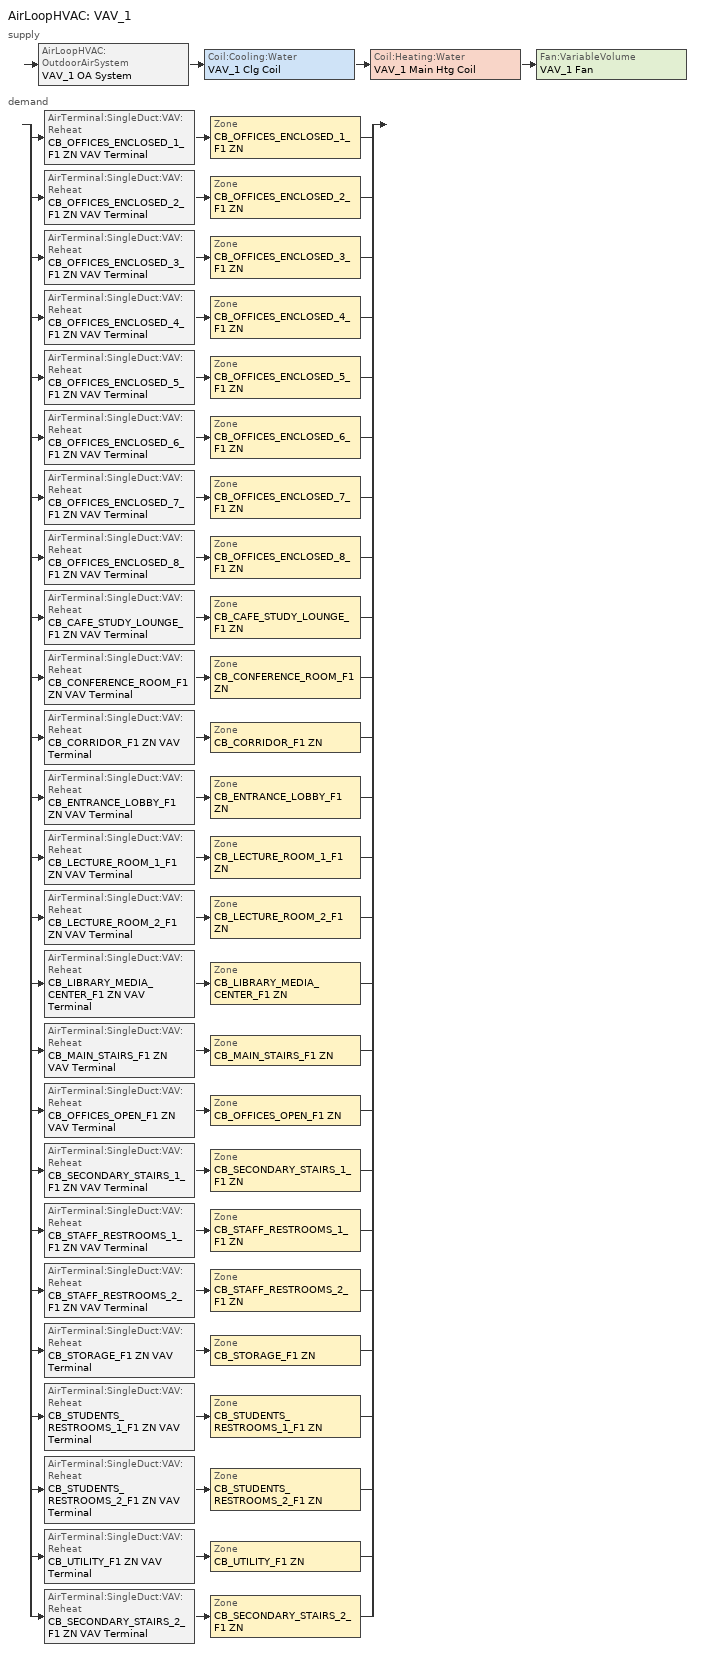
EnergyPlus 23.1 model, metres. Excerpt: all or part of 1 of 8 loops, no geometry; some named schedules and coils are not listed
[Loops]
AirLoopHVAC 'VAV_1'
 supply: AirLoopHVAC:OutdoorAirSystem 'VAV_1 OA System' > Coil:Cooling:Water 'VAV_1 Clg Coil' > Coil:Heating:Water 'VAV_1 Main Htg Coil' > Fan:VariableVolume 'VAV_1 Fan'
 demand: split
  | AirTerminal:SingleDuct:VAV:Reheat 'CB_OFFICES_ENCLOSED_1_F1 ZN VAV Terminal' > Zone 'CB_OFFICES_ENCLOSED_1_F1 ZN'
  | AirTerminal:SingleDuct:VAV:Reheat 'CB_OFFICES_ENCLOSED_2_F1 ZN VAV Terminal' > Zone 'CB_OFFICES_ENCLOSED_2_F1 ZN'
  | AirTerminal:SingleDuct:VAV:Reheat 'CB_OFFICES_ENCLOSED_3_F1 ZN VAV Terminal' > Zone 'CB_OFFICES_ENCLOSED_3_F1 ZN'
  | AirTerminal:SingleDuct:VAV:Reheat 'CB_OFFICES_ENCLOSED_4_F1 ZN VAV Terminal' > Zone 'CB_OFFICES_ENCLOSED_4_F1 ZN'
  | AirTerminal:SingleDuct:VAV:Reheat 'CB_OFFICES_ENCLOSED_5_F1 ZN VAV Terminal' > Zone 'CB_OFFICES_ENCLOSED_5_F1 ZN'
  | AirTerminal:SingleDuct:VAV:Reheat 'CB_OFFICES_ENCLOSED_6_F1 ZN VAV Terminal' > Zone 'CB_OFFICES_ENCLOSED_6_F1 ZN'
  | AirTerminal:SingleDuct:VAV:Reheat 'CB_OFFICES_ENCLOSED_7_F1 ZN VAV Terminal' > Zone 'CB_OFFICES_ENCLOSED_7_F1 ZN'
  | AirTerminal:SingleDuct:VAV:Reheat 'CB_OFFICES_ENCLOSED_8_F1 ZN VAV Terminal' > Zone 'CB_OFFICES_ENCLOSED_8_F1 ZN'
  | AirTerminal:SingleDuct:VAV:Reheat 'CB_CAFE_STUDY_LOUNGE_F1 ZN VAV Terminal' > Zone 'CB_CAFE_STUDY_LOUNGE_F1 ZN'
  | AirTerminal:SingleDuct:VAV:Reheat 'CB_CONFERENCE_ROOM_F1 ZN VAV Terminal' > Zone 'CB_CONFERENCE_ROOM_F1 ZN'
  | AirTerminal:SingleDuct:VAV:Reheat 'CB_CORRIDOR_F1 ZN VAV Terminal' > Zone 'CB_CORRIDOR_F1 ZN'
  | AirTerminal:SingleDuct:VAV:Reheat 'CB_ENTRANCE_LOBBY_F1 ZN VAV Terminal' > Zone 'CB_ENTRANCE_LOBBY_F1 ZN'
  | AirTerminal:SingleDuct:VAV:Reheat 'CB_LECTURE_ROOM_1_F1 ZN VAV Terminal' > Zone 'CB_LECTURE_ROOM_1_F1 ZN'
  | AirTerminal:SingleDuct:VAV:Reheat 'CB_LECTURE_ROOM_2_F1 ZN VAV Terminal' > Zone 'CB_LECTURE_ROOM_2_F1 ZN'
  | AirTerminal:SingleDuct:VAV:Reheat 'CB_LIBRARY_MEDIA_CENTER_F1 ZN VAV Terminal' > Zone 'CB_LIBRARY_MEDIA_CENTER_F1 ZN'
  | AirTerminal:SingleDuct:VAV:Reheat 'CB_MAIN_STAIRS_F1 ZN VAV Terminal' > Zone 'CB_MAIN_STAIRS_F1 ZN'
  | AirTerminal:SingleDuct:VAV:Reheat 'CB_OFFICES_OPEN_F1 ZN VAV Terminal' > Zone 'CB_OFFICES_OPEN_F1 ZN'
  | AirTerminal:SingleDuct:VAV:Reheat 'CB_SECONDARY_STAIRS_1_F1 ZN VAV Terminal' > Zone 'CB_SECONDARY_STAIRS_1_F1 ZN'
  | AirTerminal:SingleDuct:VAV:Reheat 'CB_STAFF_RESTROOMS_1_F1 ZN VAV Terminal' > Zone 'CB_STAFF_RESTROOMS_1_F1 ZN'
  | AirTerminal:SingleDuct:VAV:Reheat 'CB_STAFF_RESTROOMS_2_F1 ZN VAV Terminal' > Zone 'CB_STAFF_RESTROOMS_2_F1 ZN'
  | AirTerminal:SingleDuct:VAV:Reheat 'CB_STORAGE_F1 ZN VAV Terminal' > Zone 'CB_STORAGE_F1 ZN'
  | AirTerminal:SingleDuct:VAV:Reheat 'CB_STUDENTS_RESTROOMS_1_F1 ZN VAV Terminal' > Zone 'CB_STUDENTS_RESTROOMS_1_F1 ZN'
  | AirTerminal:SingleDuct:VAV:Reheat 'CB_STUDENTS_RESTROOMS_2_F1 ZN VAV Terminal' > Zone 'CB_STUDENTS_RESTROOMS_2_F1 ZN'
  | AirTerminal:SingleDuct:VAV:Reheat 'CB_UTILITY_F1 ZN VAV Terminal' > Zone 'CB_UTILITY_F1 ZN'
  | AirTerminal:SingleDuct:VAV:Reheat 'CB_SECONDARY_STAIRS_2_F1 ZN VAV Terminal' > Zone 'CB_SECONDARY_STAIRS_2_F1 ZN'
[ZoneControl:Thermostat] Temperature Difference Between Cutout And Setpoint {deltaC}=0
Name | Zone or ZoneList | Control Type Schedule | Control 1
CB_CAFE_STUDY_LOUNGE_F1 ZN Thermostat | CB_CAFE_STUDY_LOUNGE_F1 ZN | CB_CAFE_STUDY_LOUNGE_F1 ZN Thermostat Schedule | College - Lounge Thermostat 1
CB_CONFERENCE_ROOM_F1 ZN Thermostat | CB_CONFERENCE_ROOM_F1 ZN | CB_CONFERENCE_ROOM_F1 ZN Thermostat Schedule | College - Conference Thermostat 1
CB_CORRIDOR_F1 ZN Thermostat | CB_CORRIDOR_F1 ZN | CB_CORRIDOR_F1 ZN Thermostat Schedule | College - Corridor Thermostat 3
CB_ENTRANCE_LOBBY_F1 ZN Thermostat | CB_ENTRANCE_LOBBY_F1 ZN | CB_ENTRANCE_LOBBY_F1 ZN Thermostat Schedule | College - Entrance Lobby Thermostat 1
CB_LECTURE_ROOM_1_F1 ZN Thermostat | CB_LECTURE_ROOM_1_F1 ZN | CB_LECTURE_ROOM_1_F1 ZN Thermostat Schedule | College - Lecture Hall Thermostat 1
CB_LECTURE_ROOM_2_F1 ZN Thermostat | CB_LECTURE_ROOM_2_F1 ZN | CB_LECTURE_ROOM_2_F1 ZN Thermostat Schedule | College - Classroom Thermostat 23
CB_LIBRARY_MEDIA_CENTER_F1 ZN Thermostat | CB_LIBRARY_MEDIA_CENTER_F1 ZN | CB_LIBRARY_MEDIA_CENTER_F1 ZN Thermostat Schedule | College - Media Center Thermostat 1
CB_MAIN_STAIRS_F1 ZN Thermostat | CB_MAIN_STAIRS_F1 ZN | CB_MAIN_STAIRS_F1 ZN Thermostat Schedule | College - Stairs Thermostat 1
CB_OFFICES_ENCLOSED_1_F1 ZN Thermostat | CB_OFFICES_ENCLOSED_1_F1 ZN | CB_OFFICES_ENCLOSED_1_F1 ZN Thermostat Schedule | College - Office Thermostat 25
CB_OFFICES_ENCLOSED_2_F1 ZN Thermostat | CB_OFFICES_ENCLOSED_2_F1 ZN | CB_OFFICES_ENCLOSED_2_F1 ZN Thermostat Schedule | College - Office Thermostat 26
CB_OFFICES_ENCLOSED_3_F1 ZN Thermostat | CB_OFFICES_ENCLOSED_3_F1 ZN | CB_OFFICES_ENCLOSED_3_F1 ZN Thermostat Schedule | College - Office Thermostat 27
CB_OFFICES_ENCLOSED_4_F1 ZN Thermostat | CB_OFFICES_ENCLOSED_4_F1 ZN | CB_OFFICES_ENCLOSED_4_F1 ZN Thermostat Schedule | College - Office Thermostat 28
CB_OFFICES_ENCLOSED_5_F1 ZN Thermostat | CB_OFFICES_ENCLOSED_5_F1 ZN | CB_OFFICES_ENCLOSED_5_F1 ZN Thermostat Schedule | College - Office Thermostat 29
CB_OFFICES_ENCLOSED_6_F1 ZN Thermostat | CB_OFFICES_ENCLOSED_6_F1 ZN | CB_OFFICES_ENCLOSED_6_F1 ZN Thermostat Schedule | College - Office Thermostat 30
CB_OFFICES_ENCLOSED_7_F1 ZN Thermostat | CB_OFFICES_ENCLOSED_7_F1 ZN | CB_OFFICES_ENCLOSED_7_F1 ZN Thermostat Schedule | College - Office Thermostat 31
CB_OFFICES_ENCLOSED_8_F1 ZN Thermostat | CB_OFFICES_ENCLOSED_8_F1 ZN | CB_OFFICES_ENCLOSED_8_F1 ZN Thermostat Schedule | College - Office Thermostat 32
CB_OFFICES_OPEN_F1 ZN Thermostat | CB_OFFICES_OPEN_F1 ZN | CB_OFFICES_OPEN_F1 ZN Thermostat Schedule | College - Office Thermostat 33
CB_SECONDARY_STAIRS_1_F1 ZN Thermostat | CB_SECONDARY_STAIRS_1_F1 ZN | CB_SECONDARY_STAIRS_1_F1 ZN Thermostat Schedule | College - Stairs Thermostat 5
CB_SECONDARY_STAIRS_2_F1 ZN Thermostat | CB_SECONDARY_STAIRS_2_F1 ZN | CB_SECONDARY_STAIRS_2_F1 ZN Thermostat Schedule | College - Stairs Thermostat 9
CB_STAFF_RESTROOMS_1_F1 ZN Thermostat | CB_STAFF_RESTROOMS_1_F1 ZN | CB_STAFF_RESTROOMS_1_F1 ZN Thermostat Schedule | College - Restroom Thermostat 7
CB_STAFF_RESTROOMS_2_F1 ZN Thermostat | CB_STAFF_RESTROOMS_2_F1 ZN | CB_STAFF_RESTROOMS_2_F1 ZN Thermostat Schedule | College - Restroom Thermostat 8
CB_STORAGE_F1 ZN Thermostat | CB_STORAGE_F1 ZN | CB_STORAGE_F1 ZN Thermostat Schedule | College - Storage Thermostat 1
CB_STUDENTS_RESTROOMS_1_F1 ZN Thermostat | CB_STUDENTS_RESTROOMS_1_F1 ZN | CB_STUDENTS_RESTROOMS_1_F1 ZN Thermostat Schedule | College - Restroom Thermostat 9
CB_STUDENTS_RESTROOMS_2_F1 ZN Thermostat | CB_STUDENTS_RESTROOMS_2_F1 ZN | CB_STUDENTS_RESTROOMS_2_F1 ZN Thermostat Schedule | College - Restroom Thermostat 13
CB_UTILITY_F1 ZN Thermostat | CB_UTILITY_F1 ZN | CB_UTILITY_F1 ZN Thermostat Schedule | College - Utility Thermostat 1
[ThermostatSetpoint:DualSetpoint]
Name | Heating Setpoint Temperature Schedule | Cooling Setpoint Temperature Schedule
College - Lounge Thermostat 1; College - Corridor Thermostat 3; College - Entrance Lobby Thermostat 1; College - Lecture Hall Thermostat 1; College - Classroom Thermostat 23; College - Media Center Thermostat 1; College - Stairs Thermostat 1; College - Stairs Thermostat 5; College - Stairs Thermostat 9; College - Storage Thermostat 1 | College HTGSETP_SCH | College CLGSETP_SCH
College - Conference Thermostat 1; College - Office Thermostat 25; College - Office Thermostat 26; College - Office Thermostat 27; College - Office Thermostat 28; College - Office Thermostat 29; College - Office Thermostat 30; College - Office Thermostat 31; College - Office Thermostat 32; College - Office Thermostat 33 | College HTGSETP_SCH - occupant standby mode | College CLGSETP_SCH - occupant standby mode
College - Restroom Thermostat 7; College - Restroom Thermostat 8; College - Restroom Thermostat 9; College - Restroom Thermostat 13; College - Utility Thermostat 1 | College HTGSETP_SCH_SETBACK | College CLGSETP_SCH_SETUP
[AirTerminal:SingleDuct:VAV:Reheat] Availability Schedule=Always On Discrete; Maximum Air Flow Rate {m3/s}=Autosize; Fixed Minimum Air Flow Rate {m3/s}=0; Maximum Hot Water or Steam Flow Rate {m3/s}=Autosize; Minimum Hot Water or Steam Flow Rate {m3/s}=0; Convergence Tolerance=0.001; Damper Heating Action=ReverseWithLimits; Maximum Flow per Zone Floor Area During Reheat {m3/s-m2}=Autocalculate; Maximum Flow Fraction During Reheat=0.5; Maximum Reheat Air Temperature {C}=40
Name | Zone Minimum Air Flow Input Method | Constant Minimum Air Flow Fraction | Reheat Coil | Minimum Air Flow Fraction Schedule
CB_CAFE_STUDY_LOUNGE_F1 ZN VAV Terminal | Constant | 0.01 | CB_CAFE_STUDY_LOUNGE_F1 ZN Reheat Coil
CB_CONFERENCE_ROOM_F1 ZN VAV Terminal | Scheduled | 0 | CB_CONFERENCE_ROOM_F1 ZN Reheat Coil | CB_CONFERENCE_ROOM_F1 ZN VAV Terminal - MDP - adjusted
CB_CORRIDOR_F1 ZN VAV Terminal | Constant | 0.051 | CB_CORRIDOR_F1 ZN Reheat Coil
CB_ENTRANCE_LOBBY_F1 ZN VAV Terminal | Constant | 0.01 | CB_ENTRANCE_LOBBY_F1 ZN Reheat Coil
CB_LECTURE_ROOM_1_F1 ZN VAV Terminal | Constant | 0.01 | CB_LECTURE_ROOM_1_F1 ZN Reheat Coil
CB_LECTURE_ROOM_2_F1 ZN VAV Terminal | Constant | 0.01 | CB_LECTURE_ROOM_2_F1 ZN Reheat Coil
CB_LIBRARY_MEDIA_CENTER_F1 ZN VAV Terminal | Constant | 0.137 | CB_LIBRARY_MEDIA_CENTER_F1 ZN Reheat Coil
CB_MAIN_STAIRS_F1 ZN VAV Terminal | Constant | 0.071 | CB_MAIN_STAIRS_F1 ZN Reheat Coil
CB_OFFICES_ENCLOSED_1_F1 ZN VAV Terminal | Scheduled | 0 | CB_OFFICES_ENCLOSED_1_F1 ZN Reheat Coil | CB_OFFICES_ENCLOSED_1_F1 ZN VAV Terminal - MDP - adjusted
CB_OFFICES_ENCLOSED_2_F1 ZN VAV Terminal | Scheduled | 0 | CB_OFFICES_ENCLOSED_2_F1 ZN Reheat Coil | CB_OFFICES_ENCLOSED_2_F1 ZN VAV Terminal - MDP - adjusted
CB_OFFICES_ENCLOSED_3_F1 ZN VAV Terminal | Scheduled | 0 | CB_OFFICES_ENCLOSED_3_F1 ZN Reheat Coil | CB_OFFICES_ENCLOSED_3_F1 ZN VAV Terminal - MDP - adjusted
CB_OFFICES_ENCLOSED_4_F1 ZN VAV Terminal | Scheduled | 0 | CB_OFFICES_ENCLOSED_4_F1 ZN Reheat Coil | CB_OFFICES_ENCLOSED_4_F1 ZN VAV Terminal - MDP - adjusted
CB_OFFICES_ENCLOSED_5_F1 ZN VAV Terminal | Scheduled | 0 | CB_OFFICES_ENCLOSED_5_F1 ZN Reheat Coil | CB_OFFICES_ENCLOSED_5_F1 ZN VAV Terminal - MDP - adjusted
CB_OFFICES_ENCLOSED_6_F1 ZN VAV Terminal | Scheduled | 0 | CB_OFFICES_ENCLOSED_6_F1 ZN Reheat Coil | CB_OFFICES_ENCLOSED_6_F1 ZN VAV Terminal - MDP - adjusted
CB_OFFICES_ENCLOSED_7_F1 ZN VAV Terminal | Scheduled | 0 | CB_OFFICES_ENCLOSED_7_F1 ZN Reheat Coil | CB_OFFICES_ENCLOSED_7_F1 ZN VAV Terminal - MDP - adjusted
CB_OFFICES_ENCLOSED_8_F1 ZN VAV Terminal | Scheduled | 0 | CB_OFFICES_ENCLOSED_8_F1 ZN Reheat Coil | CB_OFFICES_ENCLOSED_8_F1 ZN VAV Terminal - MDP - adjusted
CB_OFFICES_OPEN_F1 ZN VAV Terminal | Scheduled | 0 | CB_OFFICES_OPEN_F1 ZN Reheat Coil | CB_OFFICES_OPEN_F1 ZN VAV Terminal - MDP - adjusted
CB_SECONDARY_STAIRS_1_F1 ZN VAV Terminal | Constant | 0.035 | CB_SECONDARY_STAIRS_1_F1 ZN Reheat Coil
CB_SECONDARY_STAIRS_2_F1 ZN VAV Terminal | Constant | 0.046 | CB_SECONDARY_STAIRS_2_F1 ZN Reheat Coil
CB_STAFF_RESTROOMS_1_F1 ZN VAV Terminal | Constant | 0.01 | CB_STAFF_RESTROOMS_1_F1 ZN Reheat Coil
CB_STAFF_RESTROOMS_2_F1 ZN VAV Terminal | Constant | 0.01 | CB_STAFF_RESTROOMS_2_F1 ZN Reheat Coil
CB_STORAGE_F1 ZN VAV Terminal | Constant | 0.01 | CB_STORAGE_F1 ZN Reheat Coil
CB_STUDENTS_RESTROOMS_1_F1 ZN VAV Terminal | Constant | 0.01 | CB_STUDENTS_RESTROOMS_1_F1 ZN Reheat Coil
CB_STUDENTS_RESTROOMS_2_F1 ZN VAV Terminal | Constant | 0.01 | CB_STUDENTS_RESTROOMS_2_F1 ZN Reheat Coil
CB_UTILITY_F1 ZN VAV Terminal | Constant | 0.012 | CB_UTILITY_F1 ZN Reheat Coil
[Coil:Heating:Water]
VAV_1 Main Htg Coil: Availability Schedule=Always On Discrete; U-Factor Times Area Value {W/K}=Autosize; Maximum Water Flow Rate {m3/s}=Autosize; Performance Input Method=UFactorTimesAreaAndDesignWaterFlowRate; Rated Capacity {W}=Autosize; Rated Inlet Water Temperature {C}=82.2222; Rated Inlet Air Temperature {C}=7.22222; Rated Outlet Water Temperature {C}=71.1111; Rated Outlet Air Temperature {C}=12.7778; Rated Ratio for Air and Water Convection=0.5
[Zone equipment]
CB_CAFE_STUDY_LOUNGE_F1 ZN: CB_CAFE_STUDY_LOUNGE_F1 ZN VAV Terminal
CB_CONFERENCE_ROOM_F1 ZN: CB_CONFERENCE_ROOM_F1 ZN VAV Terminal
CB_CORRIDOR_F1 ZN: CB_CORRIDOR_F1 ZN VAV Terminal
CB_ENTRANCE_LOBBY_F1 ZN: CB_ENTRANCE_LOBBY_F1 ZN VAV Terminal
CB_LECTURE_ROOM_1_F1 ZN: CB_LECTURE_ROOM_1_F1 ZN VAV Terminal
CB_LECTURE_ROOM_2_F1 ZN: CB_LECTURE_ROOM_2_F1 ZN VAV Terminal
CB_LIBRARY_MEDIA_CENTER_F1 ZN: CB_LIBRARY_MEDIA_CENTER_F1 ZN VAV Terminal
CB_MAIN_STAIRS_F1 ZN: CB_MAIN_STAIRS_F1 ZN VAV Terminal
CB_OFFICES_ENCLOSED_1_F1 ZN: CB_OFFICES_ENCLOSED_1_F1 ZN VAV Terminal
CB_OFFICES_ENCLOSED_2_F1 ZN: CB_OFFICES_ENCLOSED_2_F1 ZN VAV Terminal
CB_OFFICES_ENCLOSED_3_F1 ZN: CB_OFFICES_ENCLOSED_3_F1 ZN VAV Terminal
CB_OFFICES_ENCLOSED_4_F1 ZN: CB_OFFICES_ENCLOSED_4_F1 ZN VAV Terminal
CB_OFFICES_ENCLOSED_5_F1 ZN: CB_OFFICES_ENCLOSED_5_F1 ZN VAV Terminal
CB_OFFICES_ENCLOSED_6_F1 ZN: CB_OFFICES_ENCLOSED_6_F1 ZN VAV Terminal
CB_OFFICES_ENCLOSED_7_F1 ZN: CB_OFFICES_ENCLOSED_7_F1 ZN VAV Terminal
CB_OFFICES_ENCLOSED_8_F1 ZN: CB_OFFICES_ENCLOSED_8_F1 ZN VAV Terminal
CB_OFFICES_OPEN_F1 ZN: CB_OFFICES_OPEN_F1 ZN VAV Terminal
CB_SECONDARY_STAIRS_1_F1 ZN: CB_SECONDARY_STAIRS_1_F1 ZN VAV Terminal
CB_SECONDARY_STAIRS_2_F1 ZN: CB_SECONDARY_STAIRS_2_F1 ZN VAV Terminal
CB_STAFF_RESTROOMS_1_F1 ZN: CB_STAFF_RESTROOMS_1_F1 ZN VAV Terminal
CB_STAFF_RESTROOMS_2_F1 ZN: CB_STAFF_RESTROOMS_2_F1 ZN VAV Terminal
CB_STORAGE_F1 ZN: CB_STORAGE_F1 ZN VAV Terminal
CB_STUDENTS_RESTROOMS_1_F1 ZN: CB_STUDENTS_RESTROOMS_1_F1 ZN VAV Terminal
CB_STUDENTS_RESTROOMS_2_F1 ZN: CB_STUDENTS_RESTROOMS_2_F1 ZN VAV Terminal
CB_UTILITY_F1 ZN: CB_UTILITY_F1 ZN VAV Terminal
[Sizing:Zone] Zone Cooling Design Supply Air Temperature Input Method=SupplyAirTemperature; Zone Cooling Design Supply Air Temperature {C}=12.7778; Zone Cooling Design Supply Air Temperature Difference {deltaC}=11.11; Zone Heating Design Supply Air Temperature Input Method=SupplyAirTemperature; Zone Heating Design Supply Air Temperature {C}=40; Zone Heating Design Supply Air Temperature Difference {deltaC}=11.11; Zone Cooling Design Supply Air Humidity Ratio {kgWater/kgDryAir}=0.0085; Zone Heating Design Supply Air Humidity Ratio {kgWater/kgDryAir}=0.008; Cooling Design Air Flow Method=DesignDayWithLimit; Cooling Design Air Flow Rate {m3/s}=0; Cooling Minimum Air Flow per Zone Floor Area {m3/s-m2}=0.000762; Cooling Minimum Air Flow {m3/s}=0; Cooling Minimum Air Flow Fraction=0; Heating Design Air Flow Method=DesignDay; Heating Design Air Flow Rate {m3/s}=0; Heating Maximum Air Flow per Zone Floor Area {m3/s-m2}=0.002032; Heating Maximum Air Flow {m3/s}=0.141576; Heating Maximum Air Flow Fraction=0.3; Account for Dedicated Outdoor Air System=No; Zone Load Sizing Method=Sensible Load Only No Latent Load; Zone Latent Cooling Design Supply Air Humidity Ratio Input Method=HumidityRatioDifference; Zone Cooling Design Supply Air Humidity Ratio Difference {kgWater/kgDryAir}=0.005; Zone Latent Heating Design Supply Air Humidity Ratio Input Method=HumidityRatioDifference; Zone Humidification Design Supply Air Humidity Ratio Difference {kgWater/kgDryAir}=0.005
Name | Design Specification Outdoor Air Object | Design Specification Zone Air Distribution Object
CB_CAFE_STUDY_LOUNGE_F1 ZN | CB_CAFE_STUDY_LOUNGE_F1 ZN DSOA Space List | CB_CAFE_STUDY_LOUNGE_F1 ZN Design Spec Zone Air Dist
CB_CONFERENCE_ROOM_F1 ZN | CB_CONFERENCE_ROOM_F1 ZN DSOA Space List | CB_CONFERENCE_ROOM_F1 ZN Design Spec Zone Air Dist
CB_CORRIDOR_F1 ZN | CB_CORRIDOR_F1 ZN DSOA Space List | CB_CORRIDOR_F1 ZN Design Spec Zone Air Dist
CB_ENTRANCE_LOBBY_F1 ZN | CB_ENTRANCE_LOBBY_F1 ZN DSOA Space List | CB_ENTRANCE_LOBBY_F1 ZN Design Spec Zone Air Dist
CB_LECTURE_ROOM_1_F1 ZN | CB_LECTURE_ROOM_1_F1 ZN DSOA Space List | CB_LECTURE_ROOM_1_F1 ZN Design Spec Zone Air Dist
CB_LECTURE_ROOM_2_F1 ZN | CB_LECTURE_ROOM_2_F1 ZN DSOA Space List | CB_LECTURE_ROOM_2_F1 ZN Design Spec Zone Air Dist
CB_LIBRARY_MEDIA_CENTER_F1 ZN | CB_LIBRARY_MEDIA_CENTER_F1 ZN DSOA Space List | CB_LIBRARY_MEDIA_CENTER_F1 ZN Design Spec Zone Air Dist
CB_MAIN_STAIRS_F1 ZN | CB_MAIN_STAIRS_F1 ZN DSOA Space List | CB_MAIN_STAIRS_F1 ZN Design Spec Zone Air Dist
CB_OFFICES_ENCLOSED_1_F1 ZN | CB_OFFICES_ENCLOSED_1_F1 ZN DSOA Space List | CB_OFFICES_ENCLOSED_1_F1 ZN Design Spec Zone Air Dist
CB_OFFICES_ENCLOSED_2_F1 ZN | CB_OFFICES_ENCLOSED_2_F1 ZN DSOA Space List | CB_OFFICES_ENCLOSED_2_F1 ZN Design Spec Zone Air Dist
CB_OFFICES_ENCLOSED_3_F1 ZN | CB_OFFICES_ENCLOSED_3_F1 ZN DSOA Space List | CB_OFFICES_ENCLOSED_3_F1 ZN Design Spec Zone Air Dist
CB_OFFICES_ENCLOSED_4_F1 ZN | CB_OFFICES_ENCLOSED_4_F1 ZN DSOA Space List | CB_OFFICES_ENCLOSED_4_F1 ZN Design Spec Zone Air Dist
CB_OFFICES_ENCLOSED_5_F1 ZN | CB_OFFICES_ENCLOSED_5_F1 ZN DSOA Space List | CB_OFFICES_ENCLOSED_5_F1 ZN Design Spec Zone Air Dist
CB_OFFICES_ENCLOSED_6_F1 ZN | CB_OFFICES_ENCLOSED_6_F1 ZN DSOA Space List | CB_OFFICES_ENCLOSED_6_F1 ZN Design Spec Zone Air Dist
CB_OFFICES_ENCLOSED_7_F1 ZN | CB_OFFICES_ENCLOSED_7_F1 ZN DSOA Space List | CB_OFFICES_ENCLOSED_7_F1 ZN Design Spec Zone Air Dist
CB_OFFICES_ENCLOSED_8_F1 ZN | CB_OFFICES_ENCLOSED_8_F1 ZN DSOA Space List | CB_OFFICES_ENCLOSED_8_F1 ZN Design Spec Zone Air Dist
CB_OFFICES_OPEN_F1 ZN | CB_OFFICES_OPEN_F1 ZN DSOA Space List | CB_OFFICES_OPEN_F1 ZN Design Spec Zone Air Dist
CB_SECONDARY_STAIRS_1_F1 ZN | CB_SECONDARY_STAIRS_1_F1 ZN DSOA Space List | CB_SECONDARY_STAIRS_1_F1 ZN Design Spec Zone Air Dist
CB_SECONDARY_STAIRS_2_F1 ZN | CB_SECONDARY_STAIRS_2_F1 ZN DSOA Space List | CB_SECONDARY_STAIRS_2_F1 ZN Design Spec Zone Air Dist
CB_STAFF_RESTROOMS_1_F1 ZN | CB_STAFF_RESTROOMS_1_F1 ZN DSOA Space List | CB_STAFF_RESTROOMS_1_F1 ZN Design Spec Zone Air Dist
CB_STAFF_RESTROOMS_2_F1 ZN | CB_STAFF_RESTROOMS_2_F1 ZN DSOA Space List | CB_STAFF_RESTROOMS_2_F1 ZN Design Spec Zone Air Dist
CB_STORAGE_F1 ZN | CB_STORAGE_F1 ZN DSOA Space List | CB_STORAGE_F1 ZN Design Spec Zone Air Dist
CB_STUDENTS_RESTROOMS_1_F1 ZN | CB_STUDENTS_RESTROOMS_1_F1 ZN DSOA Space List | CB_STUDENTS_RESTROOMS_1_F1 ZN Design Spec Zone Air Dist
CB_STUDENTS_RESTROOMS_2_F1 ZN | CB_STUDENTS_RESTROOMS_2_F1 ZN DSOA Space List | CB_STUDENTS_RESTROOMS_2_F1 ZN Design Spec Zone Air Dist
CB_UTILITY_F1 ZN | CB_UTILITY_F1 ZN DSOA Space List | CB_UTILITY_F1 ZN Design Spec Zone Air Dist
[DesignSpecification:ZoneAirDistribution] Minimum Zone Ventilation Efficiency=0.6
CB_CAFE_STUDY_LOUNGE_F1 ZN Design Spec Zone Air Dist; CB_CONFERENCE_ROOM_F1 ZN Design Spec Zone Air Dist; CB_CORRIDOR_F1 ZN Design Spec Zone Air Dist; CB_ENTRANCE_LOBBY_F1 ZN Design Spec Zone Air Dist; CB_LECTURE_ROOM_1_F1 ZN Design Spec Zone Air Dist; CB_LECTURE_ROOM_2_F1 ZN Design Spec Zone Air Dist; CB_LIBRARY_MEDIA_CENTER_F1 ZN Design Spec Zone Air Dist; CB_MAIN_STAIRS_F1 ZN Design Spec Zone Air Dist; CB_OFFICES_ENCLOSED_1_F1 ZN Design Spec Zone Air Dist; CB_OFFICES_ENCLOSED_2_F1 ZN Design Spec Zone Air Dist; CB_OFFICES_ENCLOSED_3_F1 ZN Design Spec Zone Air Dist; CB_OFFICES_ENCLOSED_4_F1 ZN Design Spec Zone Air Dist; CB_OFFICES_ENCLOSED_5_F1 ZN Design Spec Zone Air Dist; CB_OFFICES_ENCLOSED_6_F1 ZN Design Spec Zone Air Dist; CB_OFFICES_ENCLOSED_7_F1 ZN Design Spec Zone Air Dist; CB_OFFICES_ENCLOSED_8_F1 ZN Design Spec Zone Air Dist; CB_OFFICES_OPEN_F1 ZN Design Spec Zone Air Dist; CB_SECONDARY_STAIRS_1_F1 ZN Design Spec Zone Air Dist; CB_SECONDARY_STAIRS_2_F1 ZN Design Spec Zone Air Dist; CB_STAFF_RESTROOMS_1_F1 ZN Design Spec Zone Air Dist; CB_STAFF_RESTROOMS_2_F1 ZN Design Spec Zone Air Dist; CB_STORAGE_F1 ZN Design Spec Zone Air Dist; CB_STUDENTS_RESTROOMS_1_F1 ZN Design Spec Zone Air Dist; CB_STUDENTS_RESTROOMS_2_F1 ZN Design Spec Zone Air Dist; CB_UTILITY_F1 ZN Design Spec Zone Air Dist
[Controller:MechanicalVentilation]
VAV_1 Vent Controller: Availability Schedule=College MinOA_MotorizedDamper_Sched; Demand Controlled Ventilation=No; System Outdoor Air Method=Standard62.1VentilationRateProcedureWithLimit; Zone or ZoneList Name 1=CB_CAFE_STUDY_LOUNGE_F1 ZN; Design Specification Outdoor Air Object Name 1=College - Lounge Ventilation; Design Specification Zone Air Distribution Object Name 1=CB_CAFE_STUDY_LOUNGE_F1 ZN Design Spec Zone Air Dist; Zone or ZoneList Name 2=CB_CONFERENCE_ROOM_F1 ZN; Design Specification Outdoor Air Object Name 2=College - Conference Ventilation; Design Specification Zone Air Distribution Object Name 2=CB_CONFERENCE_ROOM_F1 ZN Design Spec Zone Air Dist; Zone or ZoneList Name 3=CB_CORRIDOR_F1 ZN; Design Specification Outdoor Air Object Name 3=College - Corridor Ventilation; Design Specification Zone Air Distribution Object Name 3=CB_CORRIDOR_F1 ZN Design Spec Zone Air Dist; Zone or ZoneList Name 4=CB_ENTRANCE_LOBBY_F1 ZN; Design Specification Outdoor Air Object Name 4=College - Entrance Lobby Ventilation; Design Specification Zone Air Distribution Object Name 4=CB_ENTRANCE_LOBBY_F1 ZN Design Spec Zone Air Dist; Zone or ZoneList Name 5=CB_LECTURE_ROOM_1_F1 ZN; Design Specification Outdoor Air Object Name 5=College - Lecture Hall Ventilation; Design Specification Zone Air Distribution Object Name 5=CB_LECTURE_ROOM_1_F1 ZN Design Spec Zone Air Dist; Zone or ZoneList Name 6=CB_LECTURE_ROOM_2_F1 ZN; Design Specification Outdoor Air Object Name 6=College - Classroom Ventilation; Design Specification Zone Air Distribution Object Name 6=CB_LECTURE_ROOM_2_F1 ZN Design Spec Zone Air Dist; Zone or ZoneList Name 7=CB_LIBRARY_MEDIA_CENTER_F1 ZN; Design Specification Outdoor Air Object Name 7=College - Media Center Ventilation; Design Specification Zone Air Distribution Object Name 7=CB_LIBRARY_MEDIA_CENTER_F1 ZN Design Spec Zone Air Dist; Zone or ZoneList Name 8=CB_MAIN_STAIRS_F1 ZN; Design Specification Outdoor Air Object Name 8=College - Stairs Ventilation; Design Specification Zone Air Distribution Object Name 8=CB_MAIN_STAIRS_F1 ZN Design Spec Zone Air Dist; Zone or ZoneList Name 9=CB_OFFICES_ENCLOSED_1_F1 ZN; Design Specification Outdoor Air Object Name 9=College - Office Ventilation; Design Specification Zone Air Distribution Object Name 9=CB_OFFICES_ENCLOSED_1_F1 ZN Design Spec Zone Air Dist; Zone or ZoneList Name 10=CB_OFFICES_ENCLOSED_2_F1 ZN; Design Specification Outdoor Air Object Name 10=College - Office Ventilation; Design Specification Zone Air Distribution Object Name 10=CB_OFFICES_ENCLOSED_2_F1 ZN Design Spec Zone Air Dist; Zone or ZoneList Name 11=CB_OFFICES_ENCLOSED_3_F1 ZN; Design Specification Outdoor Air Object Name 11=College - Office Ventilation; Design Specification Zone Air Distribution Object Name 11=CB_OFFICES_ENCLOSED_3_F1 ZN Design Spec Zone Air Dist; Zone or ZoneList Name 12=CB_OFFICES_ENCLOSED_4_F1 ZN; Design Specification Outdoor Air Object Name 12=College - Office Ventilation; Design Specification Zone Air Distribution Object Name 12=CB_OFFICES_ENCLOSED_4_F1 ZN Design Spec Zone Air Dist; Zone or ZoneList Name 13=CB_OFFICES_ENCLOSED_5_F1 ZN; Design Specification Outdoor Air Object Name 13=College - Office Ventilation; Design Specification Zone Air Distribution Object Name 13=CB_OFFICES_ENCLOSED_5_F1 ZN Design Spec Zone Air Dist; Zone or ZoneList Name 14=CB_OFFICES_ENCLOSED_6_F1 ZN; Design Specification Outdoor Air Object Name 14=College - Office Ventilation; Design Specification Zone Air Distribution Object Name 14=CB_OFFICES_ENCLOSED_6_F1 ZN Design Spec Zone Air Dist; Zone or ZoneList Name 15=CB_OFFICES_ENCLOSED_7_F1 ZN; Design Specification Outdoor Air Object Name 15=College - Office Ventilation; Design Specification Zone Air Distribution Object Name 15=CB_OFFICES_ENCLOSED_7_F1 ZN Design Spec Zone Air Dist; Zone or ZoneList Name 16=CB_OFFICES_ENCLOSED_8_F1 ZN; Design Specification Outdoor Air Object Name 16=College - Office Ventilation; Design Specification Zone Air Distribution Object Name 16=CB_OFFICES_ENCLOSED_8_F1 ZN Design Spec Zone Air Dist; Zone or ZoneList Name 17=CB_OFFICES_OPEN_F1 ZN; Design Specification Outdoor Air Object Name 17=College - Office Ventilation; Design Specification Zone Air Distribution Object Name 17=CB_OFFICES_OPEN_F1 ZN Design Spec Zone Air Dist; Zone or ZoneList Name 18=CB_SECONDARY_STAIRS_1_F1 ZN; Design Specification Outdoor Air Object Name 18=College - Stairs Ventilation; Design Specification Zone Air Distribution Object Name 18=CB_SECONDARY_STAIRS_1_F1 ZN Design Spec Zone Air Dist; Zone or ZoneList Name 19=CB_SECONDARY_STAIRS_2_F1 ZN; Design Specification Outdoor Air Object Name 19=College - Stairs Ventilation; Design Specification Zone Air Distribution Object Name 19=CB_SECONDARY_STAIRS_2_F1 ZN Design Spec Zone Air Dist; Zone or ZoneList Name 20=CB_STAFF_RESTROOMS_1_F1 ZN; Design Specification Outdoor Air Object Name 20=College - Restroom Ventilation; Design Specification Zone Air Distribution Object Name 20=CB_STAFF_RESTROOMS_1_F1 ZN Design Spec Zone Air Dist; Zone or ZoneList Name 21=CB_STAFF_RESTROOMS_2_F1 ZN; Design Specification Outdoor Air Object Name 21=College - Restroom Ventilation; Design Specification Zone Air Distribution Object Name 21=CB_STAFF_RESTROOMS_2_F1 ZN Design Spec Zone Air Dist; Zone or ZoneList Name 22=CB_STORAGE_F1 ZN; Design Specification Outdoor Air Object Name 22=College - Storage Ventilation; Design Specification Zone Air Distribution Object Name 22=CB_STORAGE_F1 ZN Design Spec Zone Air Dist; Zone or ZoneList Name 23=CB_STUDENTS_RESTROOMS_1_F1 ZN; Design Specification Outdoor Air Object Name 23=College - Restroom Ventilation; Design Specification Zone Air Distribution Object Name 23=CB_STUDENTS_RESTROOMS_1_F1 ZN Design Spec Zone Air Dist; Zone or ZoneList Name 24=CB_STUDENTS_RESTROOMS_2_F1 ZN; Design Specification Outdoor Air Object Name 24=College - Restroom Ventilation; Design Specification Zone Air Distribution Object Name 24=CB_STUDENTS_RESTROOMS_2_F1 ZN Design Spec Zone Air Dist; Zone or ZoneList Name 25=CB_UTILITY_F1 ZN; Design Specification Outdoor Air Object Name 25=College - Utility Ventilation; Design Specification Zone Air Distribution Object Name 25=CB_UTILITY_F1 ZN Design Spec Zone Air Dist
[DesignSpecification:OutdoorAir] Outdoor Air Method=Sum; Outdoor Air Flow per Zone {m3/s}=0; Outdoor Air Flow Air Changes per Hour {1/hr}=0
Name | Outdoor Air Flow per Person {m3/s-person} | Outdoor Air Flow per Zone Floor Area {m3/s-m2}
College - Lounge Ventilation; College - Classroom Ventilation; College - Entrance Lobby Ventilation; College - Lecture Hall Ventilation | 0 | 0
College - Conference Ventilation | 0.00330363 | 0
College - Corridor Ventilation; College - Stairs Ventilation; College - Utility Ventilation | 0 | 0.0001016
College - Office Ventilation; College - Media Center Ventilation; College - Storage Ventilation | 0.00235974 | 0
College - Restroom Ventilation | 0.0353961 | 0
[DesignSpecification:OutdoorAir:SpaceList]
Name | Space Name 1 | Space Design Specification Outdoor Air Object Name 1
CB_CAFE_STUDY_LOUNGE_F1 ZN DSOA Space List | CB_CAFE_STUDY_LOUNGE_F1 | College - Lounge Ventilation
CB_CONFERENCE_ROOM_F1 ZN DSOA Space List | CB_CONFERENCE_ROOM_F1 | College - Conference Ventilation
CB_CORRIDOR_F1 ZN DSOA Space List | CB_CORRIDOR_F1 | College - Corridor Ventilation
CB_ENTRANCE_LOBBY_F1 ZN DSOA Space List | CB_ENTRANCE_LOBBY_F1 | College - Entrance Lobby Ventilation
CB_LECTURE_ROOM_1_F1 ZN DSOA Space List | CB_LECTURE_ROOM_1_F1 | College - Lecture Hall Ventilation
CB_LECTURE_ROOM_2_F1 ZN DSOA Space List | CB_LECTURE_ROOM_2_F1 | College - Classroom Ventilation
CB_LIBRARY_MEDIA_CENTER_F1 ZN DSOA Space List | CB_LIBRARY_MEDIA_CENTER_F1 | College - Media Center Ventilation
CB_MAIN_STAIRS_F1 ZN DSOA Space List | CB_MAIN_STAIRS_F1 | College - Stairs Ventilation
CB_OFFICES_ENCLOSED_1_F1 ZN DSOA Space List | CB_OFFICES_ENCLOSED_1_F1 | College - Office Ventilation
CB_OFFICES_ENCLOSED_2_F1 ZN DSOA Space List | CB_OFFICES_ENCLOSED_2_F1 | College - Office Ventilation
CB_OFFICES_ENCLOSED_3_F1 ZN DSOA Space List | CB_OFFICES_ENCLOSED_3_F1 | College - Office Ventilation
CB_OFFICES_ENCLOSED_4_F1 ZN DSOA Space List | CB_OFFICES_ENCLOSED_4_F1 | College - Office Ventilation
CB_OFFICES_ENCLOSED_5_F1 ZN DSOA Space List | CB_OFFICES_ENCLOSED_5_F1 | College - Office Ventilation
CB_OFFICES_ENCLOSED_6_F1 ZN DSOA Space List | CB_OFFICES_ENCLOSED_6_F1 | College - Office Ventilation
CB_OFFICES_ENCLOSED_7_F1 ZN DSOA Space List | CB_OFFICES_ENCLOSED_7_F1 | College - Office Ventilation
CB_OFFICES_ENCLOSED_8_F1 ZN DSOA Space List | CB_OFFICES_ENCLOSED_8_F1 | College - Office Ventilation
CB_OFFICES_OPEN_F1 ZN DSOA Space List | CB_OFFICES_OPEN_F1 | College - Office Ventilation
CB_SECONDARY_STAIRS_1_F1 ZN DSOA Space List | CB_SECONDARY_STAIRS_1_F1 | College - Stairs Ventilation
CB_SECONDARY_STAIRS_2_F1 ZN DSOA Space List | CB_SECONDARY_STAIRS_2_F1 | College - Stairs Ventilation
CB_STAFF_RESTROOMS_1_F1 ZN DSOA Space List | CB_STAFF_RESTROOMS_1_F1 | College - Restroom Ventilation
CB_STAFF_RESTROOMS_2_F1 ZN DSOA Space List | CB_STAFF_RESTROOMS_2_F1 | College - Restroom Ventilation
CB_STORAGE_F1 ZN DSOA Space List | CB_STORAGE_F1 | College - Storage Ventilation
CB_STUDENTS_RESTROOMS_1_F1 ZN DSOA Space List | CB_STUDENTS_RESTROOMS_1_F1 | College - Restroom Ventilation
CB_STUDENTS_RESTROOMS_2_F1 ZN DSOA Space List | CB_STUDENTS_RESTROOMS_2_F1 | College - Restroom Ventilation
CB_UTILITY_F1 ZN DSOA Space List | CB_UTILITY_F1 | College - Utility Ventilation
[AirLoopHVAC]
VAV_1: Design Supply Air Flow Rate {m3/s}=AutoSize; Design Return Air Flow Fraction of Supply Air Flow=1
[Sizing:System]
VAV_1: Type of Load to Size On=Sensible; Design Outdoor Air Flow Rate {m3/s}=0.273641; Central Heating Maximum System Air Flow Ratio=0.3; Preheat Design Temperature {C}=7.22222; Preheat Design Humidity Ratio {kgWater/kgDryAir}=0.008; Precool Design Temperature {C}=12.7778; Precool Design Humidity Ratio {kgWater/kgDryAir}=0.008; Central Cooling Design Supply Air Temperature {C}=12.7778; Central Heating Design Supply Air Temperature {C}=12.7778; Type of Zone Sum to Use=Coincident; 100% Outdoor Air in Cooling=No; 100% Outdoor Air in Heating=No; Central Cooling Design Supply Air Humidity Ratio {kgWater/kgDryAir}=0.0085; Central Heating Design Supply Air Humidity Ratio {kgWater/kgDryAir}=0.008; Cooling Supply Air Flow Rate Method=DesignDay; Cooling Supply Air Flow Rate {m3/s}=0; Cooling Supply Air Flow Rate Per Floor Area {m3/s-m2}=0.00996765; Cooling Fraction of Autosized Cooling Supply Air Flow Rate=1; Cooling Supply Air Flow Rate Per Unit Cooling Capacity {m3/s-W}=3.94755e-05; Heating Supply Air Flow Rate Method=DesignDay; Heating Supply Air Flow Rate {m3/s}=0; Heating Supply Air Flow Rate Per Floor Area {m3/s-m2}=0.00996765; Heating Fraction of Autosized Heating Supply Air Flow Rate=1; Heating Fraction of Autosized Cooling Supply Air Flow Rate=1; Heating Supply Air Flow Rate Per Unit Heating Capacity {m3/s-W}=3.15882e-05; System Outdoor Air Method=ZoneSum; Zone Maximum Outdoor Air Fraction=1; Cooling Design Capacity Method=CoolingDesignCapacity; Cooling Design Capacity {W}=Autosize; Cooling Design Capacity Per Floor Area {W/m2}=234.7; Fraction of Autosized Cooling Design Capacity=1; Heating Design Capacity Method=HeatingDesignCapacity; Heating Design Capacity {W}=Autosize; Heating Design Capacity Per Floor Area {W/m2}=157; Fraction of Autosized Heating Design Capacity=1; Central Cooling Capacity Control Method=OnOff; Occupant Diversity=Autosize
[Controller:WaterCoil] Control Variable=Temperature; Actuator Variable=Flow; Maximum Actuated Flow {m3/s}=Autosize; Minimum Actuated Flow {m3/s}=0
Name | Action | Controller Convergence Tolerance {deltaC}
VAV_1 Clg Coil Controller | Reverse | Autosize
VAV_1 Main Htg Coil Controller | Normal | 0.0001
[Controller:OutdoorAir]
VAV_1 OA Controller: Minimum Outdoor Air Flow Rate {m3/s}=0; Maximum Outdoor Air Flow Rate {m3/s}=Autosize; Economizer Control Type=DifferentialEnthalpy; Economizer Control Action Type=ModulateFlow; Lockout Type=LockoutWithHeating; Minimum Limit Type=FixedMinimum; Minimum Outdoor Air Schedule=College MinOA_MotorizedDamper_Sched; Maximum Fraction of Outdoor Air Schedule=VAV_1_MAX_OA_FRAC; Mechanical Ventilation Controller=VAV_1 Vent Controller; High Humidity Control=No; Control High Indoor Humidity Based on Outdoor Humidity Ratio=Yes; Heat Recovery Bypass Control Type=BypassWhenWithinEconomizerLimits
[SetpointManager:MixedAir] Control Variable=Temperature
Name | Setpoint Node or NodeList
VAV_1 Mixed Air Node OS Default SPM | VAV_1 Mixed Air Node
VAV_1 Clg Coil Outlet Air Node OS Default SPM | VAV_1 Clg Coil Outlet Air Node
VAV_1 Main Htg Coil Outlet Air Node OS Default SPM | VAV_1 Main Htg Coil Outlet Air Node
[Coil:Cooling:Water]
VAV_1 Clg Coil: Availability Schedule=Always On Discrete; Design Water Flow Rate {m3/s}=Autosize; Design Air Flow Rate {m3/s}=Autosize; Design Inlet Water Temperature {C}=Autosize; Design Inlet Air Temperature {C}=Autosize; Design Outlet Air Temperature {C}=Autosize; Design Inlet Air Humidity Ratio {kgWater/kgDryAir}=Autosize; Design Outlet Air Humidity Ratio {kgWater/kgDryAir}=Autosize; Type of Analysis=SimpleAnalysis; Heat Exchanger Configuration=CrossFlow
[Fan:VariableVolume]
VAV_1 Fan: Availability Schedule=College HVACOperationSchd; Fan Total Efficiency=0.6045; Pressure Rise {Pa}=1389.92; Maximum Flow Rate {m3/s}=AutoSize; Fan Power Minimum Flow Rate Input Method=Fraction; Fan Power Minimum Flow Fraction=0.25; Fan Power Minimum Air Flow Rate {m3/s}=0; Motor Efficiency=0.93; Motor In Airstream Fraction=1; Fan Power Coefficient 1=0.04076; Fan Power Coefficient 2=0.0881; Fan Power Coefficient 3=-0.0729; Fan Power Coefficient 4=0.9437; Fan Power Coefficient 5=0
[SetpointManager:Scheduled]
VAV_1 Supply Air Setpoint Manager: Control Variable=Temperature; Schedule=Supply Air Temp - 55.0F; Setpoint Node or NodeList=VAV_1 Supply Outlet Node
[Schedule:Week:Daily]
CB_CONFERENCE_ROOM_F1 ZN VAV Terminal - MDP - adjusted Week Rule - Jan1-Dec31: CB_CONFERENCE_ROOM_F1 ZN VAV Terminal - MDP Default 1, CB_CONFERENCE_ROOM_F1 ZN VAV Terminal - MDP Default 1, CB_CONFERENCE_ROOM_F1 ZN VAV Terminal - MDP Default 1, CB_CONFERENCE_ROOM_F1 ZN VAV Terminal - MDP Default 1, CB_CONFERENCE_ROOM_F1 ZN VAV Terminal - MDP Default 1, CB_CONFERENCE_ROOM_F1 ZN VAV Terminal - MDP Default 1, CB_CONFERENCE_ROOM_F1 ZN VAV Terminal - MDP Default 1, CB_CONFERENCE_ROOM_F1 ZN VAV Terminal - MDP Default 1, CB_CONFERENCE_ROOM_F1 ZN VAV Terminal - MDP Default 1, CB_CONFERENCE_ROOM_F1 ZN VAV Terminal - MDP Default 1, CB_CONFERENCE_ROOM_F1 ZN VAV Terminal - MDP Default 1, CB_CONFERENCE_ROOM_F1 ZN VAV Terminal - MDP Default 1
CB_OFFICES_ENCLOSED_1_F1 ZN VAV Terminal - MDP - adjusted Week Rule - Jan1-Dec31: CB_OFFICES_ENCLOSED_1_F1 ZN VAV Terminal - MDP Default 1, CB_OFFICES_ENCLOSED_1_F1 ZN VAV Terminal - MDP Default 1, CB_OFFICES_ENCLOSED_1_F1 ZN VAV Terminal - MDP Default 1, CB_OFFICES_ENCLOSED_1_F1 ZN VAV Terminal - MDP Default 1, CB_OFFICES_ENCLOSED_1_F1 ZN VAV Terminal - MDP Default 1, CB_OFFICES_ENCLOSED_1_F1 ZN VAV Terminal - MDP Default 1, CB_OFFICES_ENCLOSED_1_F1 ZN VAV Terminal - MDP Default 1, CB_OFFICES_ENCLOSED_1_F1 ZN VAV Terminal - MDP Default 1, CB_OFFICES_ENCLOSED_1_F1 ZN VAV Terminal - MDP Default 1, CB_OFFICES_ENCLOSED_1_F1 ZN VAV Terminal - MDP Default 1, CB_OFFICES_ENCLOSED_1_F1 ZN VAV Terminal - MDP Default 1, CB_OFFICES_ENCLOSED_1_F1 ZN VAV Terminal - MDP Default 1
CB_OFFICES_ENCLOSED_2_F1 ZN VAV Terminal - MDP - adjusted Week Rule - Jan1-Dec31: CB_OFFICES_ENCLOSED_2_F1 ZN VAV Terminal - MDP Default 1, CB_OFFICES_ENCLOSED_2_F1 ZN VAV Terminal - MDP Default 1, CB_OFFICES_ENCLOSED_2_F1 ZN VAV Terminal - MDP Default 1, CB_OFFICES_ENCLOSED_2_F1 ZN VAV Terminal - MDP Default 1, CB_OFFICES_ENCLOSED_2_F1 ZN VAV Terminal - MDP Default 1, CB_OFFICES_ENCLOSED_2_F1 ZN VAV Terminal - MDP Default 1, CB_OFFICES_ENCLOSED_2_F1 ZN VAV Terminal - MDP Default 1, CB_OFFICES_ENCLOSED_2_F1 ZN VAV Terminal - MDP Default 1, CB_OFFICES_ENCLOSED_2_F1 ZN VAV Terminal - MDP Default 1, CB_OFFICES_ENCLOSED_2_F1 ZN VAV Terminal - MDP Default 1, CB_OFFICES_ENCLOSED_2_F1 ZN VAV Terminal - MDP Default 1, CB_OFFICES_ENCLOSED_2_F1 ZN VAV Terminal - MDP Default 1
[Schedule:Year]
College HTGSETP_SCH: College HTGSETP_SCH Week Rule - Jan1-Dec31, 1, 1, 12, 31
College CLGSETP_SCH: College CLGSETP_SCH Week Rule - Jan1-Dec31, 1, 1, 12, 31
College MinOA_MotorizedDamper_Sched: College MinOA_MotorizedDamper_Sched Week Rule - Jan1-Dec31, 1, 1, 12, 31
College HTGSETP_SCH - occupant standby mode: College HTGSETP_SCH - occupant standby mode Week Rule - Jan1-Dec31, 1, 1, 12, 31
College CLGSETP_SCH - occupant standby mode: College CLGSETP_SCH - occupant standby mode Week Rule - Jan1-Dec31, 1, 1, 12, 31
CB_CONFERENCE_ROOM_F1 ZN VAV Terminal - MDP - adjusted: CB_CONFERENCE_ROOM_F1 ZN VAV Terminal - MDP - adjusted Week Rule - Jan1-Dec31, 1, 1, 12, 31
College HTGSETP_SCH_SETBACK: College HTGSETP_SCH_SETBACK Week Rule - Jan1-Dec31, 1, 1, 12, 31
College CLGSETP_SCH_SETUP: College CLGSETP_SCH_SETUP Week Rule - Jan1-Dec31, 1, 1, 12, 31
CB_OFFICES_ENCLOSED_1_F1 ZN VAV Terminal - MDP - adjusted: CB_OFFICES_ENCLOSED_1_F1 ZN VAV Terminal - MDP - adjusted Week Rule - Jan1-Dec31, 1, 1, 12, 31
CB_OFFICES_ENCLOSED_2_F1 ZN VAV Terminal - MDP - adjusted: CB_OFFICES_ENCLOSED_2_F1 ZN VAV Terminal - MDP - adjusted Week Rule - Jan1-Dec31, 1, 1, 12, 31
CB_OFFICES_ENCLOSED_3_F1 ZN VAV Terminal - MDP - adjusted: CB_OFFICES_ENCLOSED_3_F1 ZN VAV Terminal - MDP - adjusted Week Rule - Jan1-Dec31, 1, 1, 12, 31
CB_OFFICES_ENCLOSED_4_F1 ZN VAV Terminal - MDP - adjusted: CB_OFFICES_ENCLOSED_4_F1 ZN VAV Terminal - MDP - adjusted Week Rule - Jan1-Dec31, 1, 1, 12, 31
CB_OFFICES_ENCLOSED_5_F1 ZN VAV Terminal - MDP - adjusted: CB_OFFICES_ENCLOSED_5_F1 ZN VAV Terminal - MDP - adjusted Week Rule - Jan1-Dec31, 1, 1, 12, 31
CB_OFFICES_ENCLOSED_6_F1 ZN VAV Terminal - MDP - adjusted: CB_OFFICES_ENCLOSED_6_F1 ZN VAV Terminal - MDP - adjusted Week Rule - Jan1-Dec31, 1, 1, 12, 31
CB_OFFICES_ENCLOSED_7_F1 ZN VAV Terminal - MDP - adjusted: CB_OFFICES_ENCLOSED_7_F1 ZN VAV Terminal - MDP - adjusted Week Rule - Jan1-Dec31, 1, 1, 12, 31
CB_OFFICES_ENCLOSED_8_F1 ZN VAV Terminal - MDP - adjusted: CB_OFFICES_ENCLOSED_8_F1 ZN VAV Terminal - MDP - adjusted Week Rule - Jan1-Dec31, 1, 1, 12, 31
CB_OFFICES_OPEN_F1 ZN VAV Terminal - MDP - adjusted: CB_OFFICES_OPEN_F1 ZN VAV Terminal - MDP - adjusted Week Rule - Jan1-Dec31, 1, 1, 12, 31
College HVACOperationSchd: College HVACOperationSchd Week Rule - Jan1-Dec31, 1, 1, 12, 31
Supply Air Temp - 55.0F: Supply Air Temp - 55.0F Week Rule - Jan1-Dec31, 1, 1, 12, 31
[Schedule:Compact]
CB_CAFE_STUDY_LOUNGE_F1 ZN Thermostat Schedule; CB_CONFERENCE_ROOM_F1 ZN Thermostat Schedule; CB_CORRIDOR_F1 ZN Thermostat Schedule; CB_ENTRANCE_LOBBY_F1 ZN Thermostat Schedule; CB_LECTURE_ROOM_1_F1 ZN Thermostat Schedule; CB_LECTURE_ROOM_2_F1 ZN Thermostat Schedule; CB_LIBRARY_MEDIA_CENTER_F1 ZN Thermostat Schedule; CB_MAIN_STAIRS_F1 ZN Thermostat Schedule; CB_OFFICES_ENCLOSED_1_F1 ZN Thermostat Schedule; CB_OFFICES_ENCLOSED_2_F1 ZN Thermostat Schedule; CB_OFFICES_ENCLOSED_3_F1 ZN Thermostat Schedule; CB_OFFICES_ENCLOSED_4_F1 ZN Thermostat Schedule; CB_OFFICES_ENCLOSED_5_F1 ZN Thermostat Schedule; CB_OFFICES_ENCLOSED_6_F1 ZN Thermostat Schedule; CB_OFFICES_ENCLOSED_7_F1 ZN Thermostat Schedule; CB_OFFICES_ENCLOSED_8_F1 ZN Thermostat Schedule; CB_OFFICES_OPEN_F1 ZN Thermostat Schedule; CB_SECONDARY_STAIRS_1_F1 ZN Thermostat Schedule; CB_SECONDARY_STAIRS_2_F1 ZN Thermostat Schedule; CB_STAFF_RESTROOMS_1_F1 ZN Thermostat Schedule; CB_STAFF_RESTROOMS_2_F1 ZN Thermostat Schedule; CB_STORAGE_F1 ZN Thermostat Schedule; CB_STUDENTS_RESTROOMS_1_F1 ZN Thermostat Schedule; CB_STUDENTS_RESTROOMS_2_F1 ZN Thermostat Schedule; CB_UTILITY_F1 ZN Thermostat Schedule: Through: 12/31, For: AllDays, Until: 24:00, 4
[Schedule:Constant] Hourly Value=1
Always On Discrete; VAV_1_MAX_OA_FRAC
